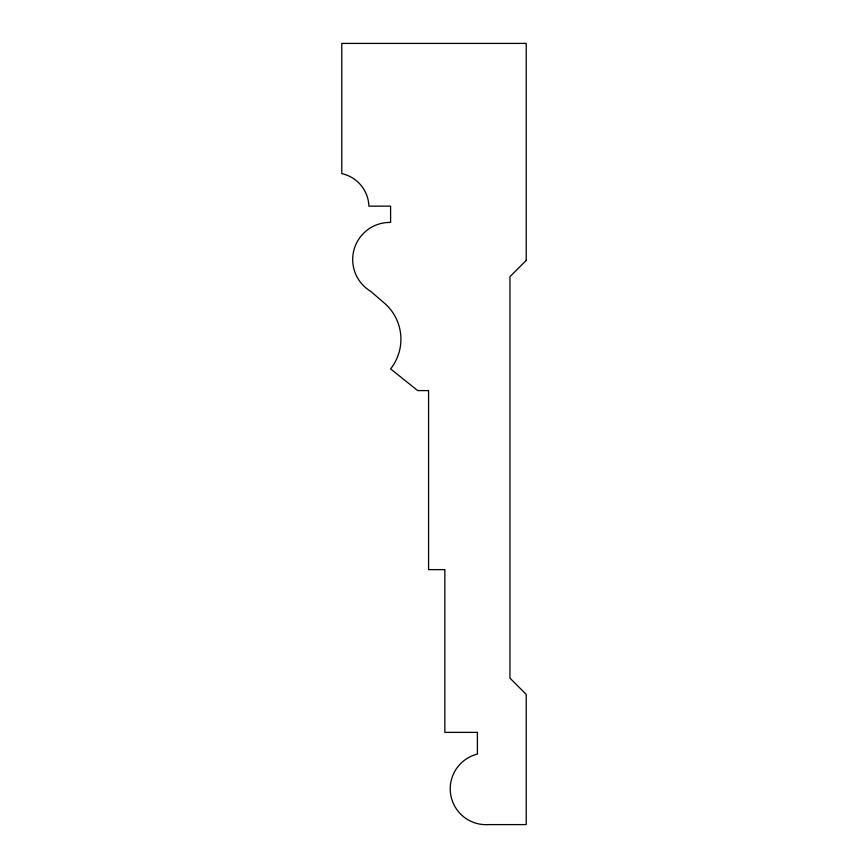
<?xml version="1.0" encoding="UTF-8"?>
<svg xmlns="http://www.w3.org/2000/svg" width="868" height="868" viewBox="0 0 868 868"><rect width="100%" height="100%" fill="white"/><g stroke="black" fill="none" stroke-linecap="round" stroke-linejoin="round"><path stroke-width="1.3" d="M526.225 260.4L509.95 276.675L509.95 678.125L526.225 694.4L526.225 824.6L488.25 824.6A35.827 35.827 0 0 1 477.4 754.075L477.4 732.375L444.85 732.375L444.85 569.625L428.575 569.625L428.575 390.6L417.725 390.6L390.6 368.9A47.762 47.762 0 0 0 385.175 303.8L370.603 291.279A37.107 37.107 0 0 1 390.6 222.425L390.6 206.15L368.9 206.15A34.536 34.536 0 0 0 341.775 173.6L341.775 43.4L526.225 43.4L526.225 260.4"/></g></svg>
